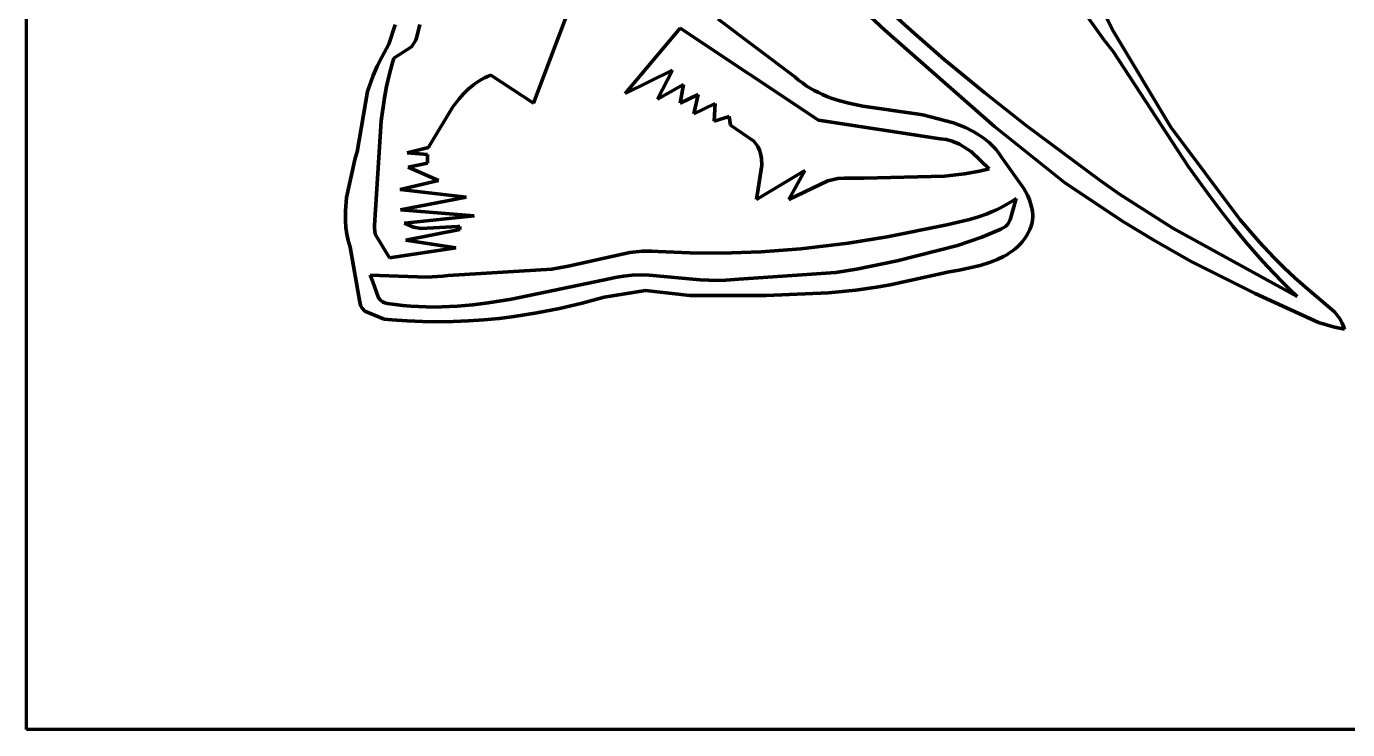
# Model space of a CAD drawing. Header units: millimetres. Extents: x 0 to 8.3, y 0 to 11.7.
# Drawn here: x 0 to 2.874, y 0 to 1.53 of the extents above; entities that cross this region are included whole.
import ezdxf

# ---------------------------------------------------------------- set-up
doc = ezdxf.new("R2010")
doc.units = ezdxf.units.MM
doc.layers.add('color#000000ff', color=7, linetype='CONTINUOUS', lineweight=100)
doc.layers.add('color#ffffffff', color=7, linetype='CONTINUOUS', lineweight=100)

msp = doc.modelspace()

# ---------------------------------------------------------------- linework, layer by layer
at = {"layer": 'color#000000ff'}
for p, q in [((2.2674, 1.7142), (2.3648, 1.5191)), ((1.8676, 1.5218), (1.7251, 1.6554)), ((1.8683, 1.572), (1.932, 1.5145)), ((0.7886, 1.4919), (0.8022, 1.5336)), ((0.8557, 1.5343), (0.8499, 1.5106)), ((1.1029, 1.3634), (1.1728, 1.5473)), ((1.4222, 1.5268), (1.3027, 1.3843)), ((1.7235, 1.3262), (1.4222, 1.5268)), ((1.5047, 1.5461), (1.672, 1.4205)), ((2.3266, 1.5254), (2.3087, 1.551)), ((2.3451, 1.5001), (2.3266, 1.5254)), ((0.8469, 1.5004), (0.8376, 1.4855)), ((0.8499, 1.5106), (0.8469, 1.5004)), ((2.1061, 1.3126), (1.8676, 1.5218)), ((1.932, 1.5145), (1.997, 1.4583)), ((2.3644, 1.4753), (2.3451, 1.5001)), ((2.3648, 1.5191), (2.4899, 1.3107)), ((0.7736, 1.4634), (0.7886, 1.4919)), ((0.8376, 1.4855), (0.7993, 1.461)), ((2.5286, 1.2247), (2.3644, 1.4753)), ((0.7541, 1.4234), (0.763, 1.4437)), ((0.763, 1.4437), (0.7736, 1.4634)), ((0.7957, 1.4489), (0.7891, 1.4244)), ((0.7993, 1.461), (0.7957, 1.4489)), ((1.997, 1.4583), (2.0854, 1.3855)), ((0.7422, 1.3885), (0.7541, 1.4234)), ((0.7891, 1.4244), (0.7836, 1.3998)), ((0.9782, 1.4072), (0.9842, 1.4111)), ((0.9842, 1.4111), (0.9904, 1.4148)), ((0.9904, 1.4148), (0.9968, 1.4182)), ((0.9968, 1.4182), (1.0034, 1.4213)), ((1.0034, 1.4213), (1.0102, 1.424)), ((1.0102, 1.424), (1.1029, 1.3634)), ((1.3027, 1.3843), (1.4059, 1.4347)), ((1.4059, 1.4347), (1.3729, 1.3719)), ((1.672, 1.4205), (1.68, 1.4136)), ((1.68, 1.4136), (1.6882, 1.4072)), ((0.7194, 1.2572), (0.7422, 1.3885)), ((0.7836, 1.3998), (0.7789, 1.3749)), ((0.9413, 1.3729), (0.951, 1.3837)), ((0.951, 1.3837), (0.9614, 1.3938)), ((0.9614, 1.3938), (0.9724, 1.403)), ((0.9724, 1.403), (0.9782, 1.4072)), ((1.3729, 1.3719), (1.4295, 1.4037)), ((1.4295, 1.4037), (1.4224, 1.3632)), ((1.4224, 1.3632), (1.4613, 1.382)), ((1.4613, 1.382), (1.4523, 1.3399)), ((1.6882, 1.4072), (1.6967, 1.4013)), ((1.6967, 1.4013), (1.7053, 1.3958)), ((1.7053, 1.3958), (1.7141, 1.3908)), ((1.7141, 1.3908), (1.7231, 1.3861)), ((1.7231, 1.3861), (1.7322, 1.3819)), ((1.7322, 1.3819), (1.7414, 1.378)), ((2.0854, 1.3855), (2.1754, 1.3147)), ((0.7789, 1.3749), (0.7719, 1.3249)), ((0.8782, 1.2732), (0.9278, 1.3554)), ((0.9278, 1.3554), (0.9413, 1.3729)), ((1.4523, 1.3399), (1.4987, 1.3622)), ((1.4987, 1.3622), (1.4961, 1.3244)), ((1.7414, 1.378), (1.7508, 1.3744)), ((1.7508, 1.3744), (1.77, 1.3682)), ((1.77, 1.3682), (1.7895, 1.3631)), ((1.7895, 1.3631), (1.8194, 1.3569)), ((1.8194, 1.3569), (1.9408, 1.3395)), ((0.7719, 1.3249), (0.7576, 1.0972)), ((1.4961, 1.3244), (1.5293, 1.3341)), ((1.5293, 1.3341), (1.5317, 1.3154)), ((1.9881, 1.2856), (1.7235, 1.3262)), ((1.9408, 1.3395), (1.9506, 1.3378)), ((1.9506, 1.3378), (2.0171, 1.3202)), ((1.5317, 1.3154), (1.5827, 1.2808)), ((2.0171, 1.3202), (2.0428, 1.3101)), ((2.0428, 1.3101), (2.0612, 1.3009)), ((2.0612, 1.3009), (2.0729, 1.2939)), ((2.0729, 1.2939), (2.084, 1.2861)), ((2.2584, 1.1903), (2.1061, 1.3126)), ((2.1754, 1.3147), (2.3361, 1.195)), ((2.4899, 1.3107), (2.641, 1.1092)), ((0.8282, 1.2552), (0.8747, 1.267)), ((0.8747, 1.267), (0.8782, 1.2732)), ((1.5827, 1.2808), (1.5912, 1.2692)), ((1.5912, 1.2692), (1.5948, 1.2609)), ((2.0015, 1.2839), (1.9881, 1.2856)), ((2.0142, 1.2805), (2.0015, 1.2839)), ((2.0304, 1.2737), (2.0142, 1.2805)), ((2.0564, 1.2571), (2.0304, 1.2737)), ((2.084, 1.2861), (2.0945, 1.2775)), ((2.0945, 1.2775), (2.1043, 1.268)), ((2.1043, 1.268), (2.1089, 1.2629)), ((0.6964, 1.1579), (0.7154, 1.2434)), ((0.7154, 1.2434), (0.7194, 1.2572)), ((0.8723, 1.2514), (0.8282, 1.2552)), ((0.8724, 1.2325), (0.8723, 1.2514)), ((1.5948, 1.2609), (1.5972, 1.2537)), ((1.5972, 1.2537), (1.5994, 1.2428)), ((1.5994, 1.2428), (1.5998, 1.2281)), ((2.0948, 1.2204), (2.0564, 1.2571)), ((2.1089, 1.2629), (2.1132, 1.2575)), ((2.1132, 1.2575), (2.1174, 1.2519)), ((2.1174, 1.2519), (2.1213, 1.246)), ((2.1213, 1.246), (2.1697, 1.1772)), ((0.8307, 1.2238), (0.8724, 1.2325)), ((0.8967, 1.1946), (0.8307, 1.2238)), ((1.5998, 1.2281), (1.5883, 1.1539)), ((1.592, 1.1559), (1.6939, 1.2167)), ((1.6939, 1.2167), (1.6585, 1.1534)), ((1.9977, 1.204), (2.0411, 1.2093)), ((2.0411, 1.2093), (2.0734, 1.2153)), ((2.0734, 1.2153), (2.0948, 1.2204)), ((2.5688, 1.1685), (2.5286, 1.2247)), ((0.8129, 1.1754), (0.8967, 1.1946)), ((1.6585, 1.1534), (1.7433, 1.1945)), ((1.7433, 1.1945), (1.7652, 1.199)), ((1.7652, 1.199), (1.7788, 1.1998)), ((1.7788, 1.1998), (1.8226, 1.1999)), ((1.8226, 1.1999), (1.9977, 1.204)), ((2.3834, 1.107), (2.2584, 1.1903)), ((2.3361, 1.195), (2.3784, 1.1655)), ((0.6939, 1.1289), (0.6964, 1.1579)), ((0.9568, 1.1585), (0.8129, 1.1754)), ((0.8136, 1.1314), (0.9568, 1.1585)), ((1.5883, 1.1539), (1.592, 1.1559)), ((2.1447, 1.1502), (2.136, 1.1448)), ((2.1406, 1.109), (2.1532, 1.1561)), ((2.1532, 1.1561), (2.1447, 1.1502)), ((2.1697, 1.1772), (2.1777, 1.1627)), ((2.1777, 1.1627), (2.1821, 1.1526)), ((2.1821, 1.1526), (2.1856, 1.1424)), ((2.3784, 1.1655), (2.4939, 1.0913)), ((2.5964, 1.1316), (2.5688, 1.1685)), ((0.6939, 1.1072), (0.6939, 1.1289)), ((0.9744, 1.1179), (0.8136, 1.1314)), ((2.0904, 1.1226), (2.0715, 1.1157)), ((2.0998, 1.1264), (2.0904, 1.1226)), ((2.109, 1.1305), (2.0998, 1.1264)), ((2.1181, 1.1349), (2.109, 1.1305)), ((2.1271, 1.1396), (2.1181, 1.1349)), ((2.136, 1.1448), (2.1271, 1.1396)), ((2.1856, 1.1424), (2.1881, 1.1318)), ((2.1881, 1.1318), (2.1888, 1.1264)), ((2.1888, 1.1264), (2.1893, 1.1209)), ((2.6247, 1.0954), (2.5964, 1.1316)), ((0.6949, 1.0927), (0.6939, 1.1072)), ((0.6969, 1.0784), (0.6949, 1.0927)), ((0.7576, 1.0972), (0.7572, 1.0915)), ((0.8229, 1.1022), (0.9744, 1.1179)), ((0.8305, 1.0982), (0.8229, 1.1022)), ((0.8422, 1.0937), (0.8305, 1.0982)), ((0.8585, 1.0904), (0.8422, 1.0937)), ((0.9386, 1.0947), (0.8585, 1.0904)), ((0.9427, 1.095), (0.9386, 1.0947)), ((0.9426, 1.0883), (0.9427, 1.095)), ((2.0026, 1.0982), (1.8727, 1.0724)), ((2.0521, 1.1098), (2.0026, 1.0982)), ((2.0715, 1.1157), (2.0521, 1.1098)), ((2.1254, 1.0916), (2.1299, 1.0946)), ((2.1299, 1.0946), (2.1354, 1.1001)), ((2.1354, 1.1001), (2.1406, 1.109)), ((2.186, 1.0959), (2.183, 1.0884)), ((2.1885, 1.1038), (2.186, 1.0959)), ((2.1891, 1.1096), (2.1885, 1.1038)), ((2.1894, 1.1153), (2.1891, 1.1096)), ((2.1893, 1.1209), (2.1894, 1.1153)), ((2.453, 1.0653), (2.3834, 1.107)), ((2.654, 1.0599), (2.6247, 1.0954)), ((2.641, 1.1092), (2.682, 1.0615)), ((0.6999, 1.0641), (0.6969, 1.0784)), ((0.704, 1.05), (0.6999, 1.0641)), ((0.7572, 1.0915), (0.7591, 1.0782)), ((0.7591, 1.0782), (0.7896, 1.0266)), ((0.8253, 1.0649), (0.9426, 1.0883)), ((0.9343, 1.0483), (0.8253, 1.0649)), ((1.8727, 1.0724), (1.7875, 1.0586)), ((2.0255, 1.0533), (2.0786, 1.0718)), ((2.0786, 1.0718), (2.1201, 1.0893)), ((2.1201, 1.0893), (2.1254, 1.0916)), ((2.1715, 1.0682), (2.167, 1.0622)), ((2.1758, 1.0745), (2.1715, 1.0682)), ((2.1796, 1.0812), (2.1758, 1.0745)), ((2.183, 1.0884), (2.1796, 1.0812)), ((2.5338, 1.0187), (2.453, 1.0653)), ((2.4939, 1.0913), (2.7648, 0.9427)), ((0.7256, 0.9305), (0.704, 1.05)), ((0.7896, 1.0266), (0.9343, 1.0483)), ((1.3128, 1.0382), (1.1788, 1.0083)), ((1.34, 1.0409), (1.3128, 1.0382)), ((1.3606, 1.0412), (1.34, 1.0409)), ((1.3744, 1.0403), (1.3606, 1.0412)), ((1.4434, 1.0372), (1.3744, 1.0403)), ((1.5124, 1.0367), (1.4434, 1.0372)), ((1.5986, 1.0396), (1.5124, 1.0367)), ((1.6847, 1.0462), (1.5986, 1.0396)), ((1.7875, 1.0586), (1.6847, 1.0462)), ((1.8944, 1.0198), (2.0255, 1.0533)), ((2.1391, 1.0375), (2.1327, 1.0334)), ((2.1453, 1.0418), (2.1391, 1.0375)), ((2.1511, 1.0464), (2.1453, 1.0418)), ((2.1567, 1.0514), (2.1511, 1.0464)), ((2.162, 1.0566), (2.1567, 1.0514)), ((2.167, 1.0622), (2.162, 1.0566)), ((2.669, 1.0425), (2.654, 1.0599)), ((2.6843, 1.0253), (2.669, 1.0425)), ((2.682, 1.0615), (2.7142, 1.0271)), ((1.1788, 1.0083), (1.1432, 1.0021)), ((1.806, 1.0022), (1.8944, 1.0198)), ((2.0753, 1.0099), (2.0295, 0.9998)), ((2.0978, 1.0171), (2.0753, 1.0099)), ((2.1123, 1.0229), (2.0978, 1.0171)), ((2.1261, 1.0297), (2.1123, 1.0229)), ((2.1327, 1.0334), (2.1261, 1.0297)), ((2.673, 0.949), (2.5338, 1.0187)), ((2.6998, 1.0082), (2.6843, 1.0253)), ((2.7156, 0.9915), (2.6998, 1.0082)), ((2.7142, 1.0271), (2.7365, 1.0049)), ((0.8709, 0.9847), (0.7481, 0.9889)), ((0.7481, 0.9889), (0.7534, 0.9747)), ((0.9059, 0.9866), (0.8709, 0.9847)), ((0.9176, 0.9884), (0.9059, 0.9866)), ((1.1432, 1.0021), (0.9176, 0.9884)), ((1.0552, 0.9365), (1.2713, 0.9817)), ((1.2713, 0.9817), (1.2806, 0.9839)), ((1.2806, 0.9839), (1.2898, 0.9856)), ((1.2898, 0.9856), (1.2991, 0.9869)), ((1.2991, 0.9869), (1.3176, 0.9887)), ((1.3176, 0.9887), (1.3362, 0.9893)), ((1.3362, 0.9893), (1.3547, 0.989)), ((1.3547, 0.989), (1.4661, 0.979)), ((1.4661, 0.979), (1.5034, 0.9774)), ((1.5034, 0.9774), (1.522, 0.9778)), ((1.522, 0.9778), (1.5406, 0.9794)), ((1.5406, 0.9794), (1.5497, 0.9804)), ((1.5497, 0.9804), (1.7607, 0.9945)), ((1.7607, 0.9945), (1.806, 1.0022)), ((2.0073, 0.9961), (1.8789, 0.968)), ((2.0295, 0.9998), (2.0073, 0.9961)), ((2.7317, 0.9749), (2.7156, 0.9915)), ((2.7365, 1.0049), (2.7594, 0.9833)), ((2.7594, 0.9833), (2.7832, 0.9625)), ((0.7534, 0.9747), (0.7661, 0.9397)), ((1.3469, 0.9552), (1.2571, 0.9413)), ((1.4437, 0.9444), (1.3469, 0.9552)), ((1.7447, 0.9503), (1.6093, 0.9447)), ((1.8045, 0.9563), (1.7447, 0.9503)), ((1.8492, 0.9627), (1.8045, 0.9563)), ((1.8789, 0.968), (1.8492, 0.9627)), ((2.8112, 0.8856), (2.673, 0.949)), ((2.7481, 0.9587), (2.7317, 0.9749)), ((2.7648, 0.9427), (2.7481, 0.9587)), ((2.7832, 0.9625), (2.8463, 0.9093)), ((0.7259, 0.9279), (0.7256, 0.9305)), ((0.7271, 0.9232), (0.7259, 0.9279)), ((0.7302, 0.917), (0.7271, 0.9232)), ((0.7661, 0.9397), (0.771, 0.9341)), ((0.771, 0.9341), (0.775, 0.9312)), ((0.775, 0.9312), (0.7797, 0.929)), ((0.7797, 0.929), (0.7852, 0.9276)), ((0.7852, 0.9276), (0.8022, 0.925)), ((0.8022, 0.925), (0.8192, 0.923)), ((0.8192, 0.923), (0.8361, 0.9215)), ((0.8361, 0.9215), (0.8531, 0.9204)), ((0.8531, 0.9204), (0.87, 0.9198)), ((0.8869, 0.9196), (0.9038, 0.9199)), ((0.9038, 0.9199), (0.9207, 0.9205)), ((0.9207, 0.9205), (0.9376, 0.9215)), ((0.9376, 0.9215), (0.9544, 0.9228)), ((0.9544, 0.9228), (0.9712, 0.9244)), ((0.9712, 0.9244), (1.0049, 0.9285)), ((1.0049, 0.9285), (1.0552, 0.9365)), ((1.2088, 0.9279), (1.16, 0.9163)), ((1.2571, 0.9413), (1.2088, 0.9279)), ((1.6093, 0.9447), (1.4437, 0.9444)), ((0.7363, 0.9104), (0.7302, 0.917)), ((0.7783, 0.8931), (0.7363, 0.9104)), ((0.7949, 0.8916), (0.7783, 0.8931)), ((0.8283, 0.8893), (0.7949, 0.8916)), ((0.87, 0.9198), (0.8869, 0.9196)), ((0.995, 0.8917), (0.9617, 0.8894)), ((1.0282, 0.8948), (0.995, 0.8917)), ((1.0614, 0.8989), (1.0282, 0.8948)), ((1.1108, 0.9067), (1.0614, 0.8989)), ((1.16, 0.9163), (1.1108, 0.9067)), ((2.8463, 0.9093), (2.8565, 0.8956)), ((2.8565, 0.8956), (2.8627, 0.8841)), ((0.8616, 0.8879), (0.8283, 0.8893)), ((0.895, 0.8875), (0.8616, 0.8879)), ((0.9284, 0.888), (0.895, 0.8875)), ((0.9617, 0.8894), (0.9284, 0.888)), ((2.846, 0.8756), (2.8112, 0.8856)), ((2.8674, 0.8716), (2.846, 0.8756)), ((2.8627, 0.8841), (2.866, 0.8759)), ((2.866, 0.8759), (2.8674, 0.8716))]:
    msp.add_line(p, q, dxfattribs=at)
at = {"layer": 'color#ffffffff'}
for p, q in [((0, 0), (0, 11.6806)), ((2.3648, 1.5191), (2.2674, 1.7142)), ((1.7251, 1.6554), (1.8676, 1.5218)), ((1.932, 1.5145), (1.8683, 1.572)), ((0.8022, 1.5336), (0.7886, 1.4919)), ((0.8499, 1.5106), (0.8557, 1.5343)), ((1.1728, 1.5473), (1.1029, 1.3634)), ((1.3027, 1.3843), (1.4222, 1.5268)), ((1.4222, 1.5268), (1.7235, 1.3262)), ((1.672, 1.4205), (1.5047, 1.5461)), ((2.3087, 1.551), (2.3266, 1.5254)), ((2.3266, 1.5254), (2.3451, 1.5001)), ((0.8376, 1.4855), (0.8469, 1.5004)), ((0.8469, 1.5004), (0.8499, 1.5106)), ((1.8676, 1.5218), (2.1061, 1.3126)), ((1.997, 1.4583), (1.932, 1.5145)), ((2.3451, 1.5001), (2.3644, 1.4753)), ((2.4899, 1.3107), (2.3648, 1.5191)), ((0.7886, 1.4919), (0.7736, 1.4634)), ((0.7993, 1.461), (0.8376, 1.4855)), ((2.3644, 1.4753), (2.5286, 1.2247)), ((0.763, 1.4437), (0.7541, 1.4234)), ((0.7736, 1.4634), (0.763, 1.4437)), ((0.7891, 1.4244), (0.7957, 1.4489)), ((0.7957, 1.4489), (0.7993, 1.461)), ((2.0854, 1.3855), (1.997, 1.4583)), ((0.7541, 1.4234), (0.7422, 1.3885)), ((0.7836, 1.3998), (0.7891, 1.4244)), ((0.9842, 1.4111), (0.9782, 1.4072)), ((0.9904, 1.4148), (0.9842, 1.4111)), ((0.9968, 1.4182), (0.9904, 1.4148)), ((1.0034, 1.4213), (0.9968, 1.4182)), ((1.0102, 1.424), (1.0034, 1.4213)), ((1.1029, 1.3634), (1.0102, 1.424)), ((1.4059, 1.4347), (1.3027, 1.3843)), ((1.3729, 1.3719), (1.4059, 1.4347)), ((1.68, 1.4136), (1.672, 1.4205)), ((1.6882, 1.4072), (1.68, 1.4136)), ((0.7422, 1.3885), (0.7194, 1.2572)), ((0.7789, 1.3749), (0.7836, 1.3998)), ((0.951, 1.3837), (0.9413, 1.3729)), ((0.9614, 1.3938), (0.951, 1.3837)), ((0.9724, 1.403), (0.9614, 1.3938)), ((0.9782, 1.4072), (0.9724, 1.403)), ((1.4295, 1.4037), (1.3729, 1.3719)), ((1.4224, 1.3632), (1.4295, 1.4037)), ((1.4613, 1.382), (1.4224, 1.3632)), ((1.4523, 1.3399), (1.4613, 1.382)), ((1.6967, 1.4013), (1.6882, 1.4072)), ((1.7053, 1.3958), (1.6967, 1.4013)), ((1.7141, 1.3908), (1.7053, 1.3958)), ((1.7231, 1.3861), (1.7141, 1.3908)), ((1.7322, 1.3819), (1.7231, 1.3861)), ((1.7414, 1.378), (1.7322, 1.3819)), ((2.1754, 1.3147), (2.0854, 1.3855)), ((0.7719, 1.3249), (0.7789, 1.3749)), ((0.9278, 1.3554), (0.8782, 1.2732)), ((0.9413, 1.3729), (0.9278, 1.3554)), ((1.4987, 1.3622), (1.4523, 1.3399)), ((1.4961, 1.3244), (1.4987, 1.3622)), ((1.7508, 1.3744), (1.7414, 1.378)), ((1.77, 1.3682), (1.7508, 1.3744)), ((1.7895, 1.3631), (1.77, 1.3682)), ((1.8194, 1.3569), (1.7895, 1.3631)), ((1.9408, 1.3395), (1.8194, 1.3569)), ((0.7576, 1.0972), (0.7719, 1.3249)), ((1.5293, 1.3341), (1.4961, 1.3244)), ((1.5317, 1.3154), (1.5293, 1.3341)), ((1.7235, 1.3262), (1.9881, 1.2856)), ((1.9506, 1.3378), (1.9408, 1.3395)), ((2.0171, 1.3202), (1.9506, 1.3378)), ((1.5827, 1.2808), (1.5317, 1.3154)), ((2.0428, 1.3101), (2.0171, 1.3202)), ((2.0612, 1.3009), (2.0428, 1.3101)), ((2.0729, 1.2939), (2.0612, 1.3009)), ((2.084, 1.2861), (2.0729, 1.2939)), ((2.1061, 1.3126), (2.2584, 1.1903)), ((2.3361, 1.195), (2.1754, 1.3147)), ((2.641, 1.1092), (2.4899, 1.3107)), ((0.8747, 1.267), (0.8282, 1.2552)), ((0.8782, 1.2732), (0.8747, 1.267)), ((1.5912, 1.2692), (1.5827, 1.2808)), ((1.5948, 1.2609), (1.5912, 1.2692)), ((1.9881, 1.2856), (2.0015, 1.2839)), ((2.0015, 1.2839), (2.0142, 1.2805)), ((2.0142, 1.2805), (2.0304, 1.2737)), ((2.0304, 1.2737), (2.0564, 1.2571)), ((2.0945, 1.2775), (2.084, 1.2861)), ((2.1043, 1.268), (2.0945, 1.2775)), ((2.1089, 1.2629), (2.1043, 1.268)), ((0.7154, 1.2434), (0.6964, 1.1579)), ((0.7194, 1.2572), (0.7154, 1.2434)), ((0.8282, 1.2552), (0.8723, 1.2514)), ((0.8723, 1.2514), (0.8724, 1.2325)), ((1.5972, 1.2537), (1.5948, 1.2609)), ((1.5994, 1.2428), (1.5972, 1.2537)), ((1.5998, 1.2281), (1.5994, 1.2428)), ((2.0564, 1.2571), (2.0948, 1.2204)), ((2.1132, 1.2575), (2.1089, 1.2629)), ((2.1174, 1.2519), (2.1132, 1.2575)), ((2.1213, 1.246), (2.1174, 1.2519)), ((2.1697, 1.1772), (2.1213, 1.246)), ((0.8724, 1.2325), (0.8307, 1.2238)), ((0.8307, 1.2238), (0.8967, 1.1946)), ((1.5883, 1.1539), (1.5998, 1.2281)), ((1.6939, 1.2167), (1.592, 1.1559)), ((1.6585, 1.1534), (1.6939, 1.2167)), ((2.0411, 1.2093), (1.9977, 1.204)), ((2.0734, 1.2153), (2.0411, 1.2093)), ((2.0948, 1.2204), (2.0734, 1.2153)), ((2.5286, 1.2247), (2.5688, 1.1685)), ((0.8967, 1.1946), (0.8129, 1.1754)), ((1.7433, 1.1945), (1.6585, 1.1534)), ((1.7652, 1.199), (1.7433, 1.1945)), ((1.7788, 1.1998), (1.7652, 1.199)), ((1.8226, 1.1999), (1.7788, 1.1998)), ((1.9977, 1.204), (1.8226, 1.1999)), ((2.2584, 1.1903), (2.3834, 1.107)), ((2.3784, 1.1655), (2.3361, 1.195)), ((0.6964, 1.1579), (0.6939, 1.1289)), ((0.8129, 1.1754), (0.9568, 1.1585)), ((0.9568, 1.1585), (0.8136, 1.1314)), ((1.592, 1.1559), (1.5883, 1.1539)), ((2.136, 1.1448), (2.1447, 1.1502)), ((2.1532, 1.1561), (2.1406, 1.109)), ((2.1447, 1.1502), (2.1532, 1.1561)), ((2.1777, 1.1627), (2.1697, 1.1772)), ((2.1821, 1.1526), (2.1777, 1.1627)), ((2.1856, 1.1424), (2.1821, 1.1526)), ((2.4939, 1.0913), (2.3784, 1.1655)), ((2.5688, 1.1685), (2.5964, 1.1316)), ((0.6939, 1.1289), (0.6939, 1.1072)), ((0.8136, 1.1314), (0.9744, 1.1179)), ((2.0715, 1.1157), (2.0904, 1.1226)), ((2.0904, 1.1226), (2.0998, 1.1264)), ((2.0998, 1.1264), (2.109, 1.1305)), ((2.109, 1.1305), (2.1181, 1.1349)), ((2.1181, 1.1349), (2.1271, 1.1396)), ((2.1271, 1.1396), (2.136, 1.1448)), ((2.1881, 1.1318), (2.1856, 1.1424)), ((2.1888, 1.1264), (2.1881, 1.1318)), ((2.1893, 1.1209), (2.1888, 1.1264)), ((2.5964, 1.1316), (2.6247, 1.0954)), ((0.6939, 1.1072), (0.6949, 1.0927)), ((0.6949, 1.0927), (0.6969, 1.0784)), ((0.7572, 1.0915), (0.7576, 1.0972)), ((0.9744, 1.1179), (0.8229, 1.1022)), ((0.8229, 1.1022), (0.8305, 1.0982)), ((0.8305, 1.0982), (0.8422, 1.0937)), ((0.8422, 1.0937), (0.8585, 1.0904)), ((0.8585, 1.0904), (0.9386, 1.0947)), ((0.9386, 1.0947), (0.9427, 1.095)), ((0.9427, 1.095), (0.9426, 1.0883)), ((1.8727, 1.0724), (2.0026, 1.0982)), ((2.0026, 1.0982), (2.0521, 1.1098)), ((2.0521, 1.1098), (2.0715, 1.1157)), ((2.1299, 1.0946), (2.1254, 1.0916)), ((2.1354, 1.1001), (2.1299, 1.0946)), ((2.1406, 1.109), (2.1354, 1.1001)), ((2.183, 1.0884), (2.186, 1.0959)), ((2.186, 1.0959), (2.1885, 1.1038)), ((2.1885, 1.1038), (2.1891, 1.1096)), ((2.1891, 1.1096), (2.1894, 1.1153)), ((2.1894, 1.1153), (2.1893, 1.1209)), ((2.3834, 1.107), (2.453, 1.0653)), ((2.6247, 1.0954), (2.654, 1.0599)), ((2.682, 1.0615), (2.641, 1.1092)), ((0.6969, 1.0784), (0.6999, 1.0641)), ((0.6999, 1.0641), (0.704, 1.05)), ((0.7591, 1.0782), (0.7572, 1.0915)), ((0.7896, 1.0266), (0.7591, 1.0782)), ((0.9426, 1.0883), (0.8253, 1.0649)), ((0.8253, 1.0649), (0.9343, 1.0483)), ((1.7875, 1.0586), (1.8727, 1.0724)), ((2.0786, 1.0718), (2.0255, 1.0533)), ((2.1201, 1.0893), (2.0786, 1.0718)), ((2.1254, 1.0916), (2.1201, 1.0893)), ((2.167, 1.0622), (2.1715, 1.0682)), ((2.1715, 1.0682), (2.1758, 1.0745)), ((2.1758, 1.0745), (2.1796, 1.0812)), ((2.1796, 1.0812), (2.183, 1.0884)), ((2.453, 1.0653), (2.5338, 1.0187)), ((2.7648, 0.9427), (2.4939, 1.0913)), ((0.704, 1.05), (0.7256, 0.9305)), ((0.9343, 1.0483), (0.7896, 1.0266)), ((1.1788, 1.0083), (1.3128, 1.0382)), ((1.3128, 1.0382), (1.34, 1.0409)), ((1.34, 1.0409), (1.3606, 1.0412)), ((1.3606, 1.0412), (1.3744, 1.0403)), ((1.3744, 1.0403), (1.4434, 1.0372)), ((1.4434, 1.0372), (1.5124, 1.0367)), ((1.5124, 1.0367), (1.5986, 1.0396)), ((1.5986, 1.0396), (1.6847, 1.0462)), ((1.6847, 1.0462), (1.7875, 1.0586)), ((2.0255, 1.0533), (1.8944, 1.0198)), ((2.1327, 1.0334), (2.1391, 1.0375)), ((2.1391, 1.0375), (2.1453, 1.0418)), ((2.1453, 1.0418), (2.1511, 1.0464)), ((2.1511, 1.0464), (2.1567, 1.0514)), ((2.1567, 1.0514), (2.162, 1.0566)), ((2.162, 1.0566), (2.167, 1.0622)), ((2.654, 1.0599), (2.669, 1.0425)), ((2.669, 1.0425), (2.6843, 1.0253)), ((2.7142, 1.0271), (2.682, 1.0615)), ((1.1432, 1.0021), (1.1788, 1.0083)), ((1.8944, 1.0198), (1.806, 1.0022)), ((2.0295, 0.9998), (2.0753, 1.0099)), ((2.0753, 1.0099), (2.0978, 1.0171)), ((2.0978, 1.0171), (2.1123, 1.0229)), ((2.1123, 1.0229), (2.1261, 1.0297)), ((2.1261, 1.0297), (2.1327, 1.0334)), ((2.5338, 1.0187), (2.673, 0.949)), ((2.6843, 1.0253), (2.6998, 1.0082)), ((2.6998, 1.0082), (2.7156, 0.9915)), ((2.7365, 1.0049), (2.7142, 1.0271)), ((0.7534, 0.9747), (0.7481, 0.9889)), ((0.7481, 0.9889), (0.8709, 0.9847)), ((0.8709, 0.9847), (0.9059, 0.9866)), ((0.9059, 0.9866), (0.9176, 0.9884)), ((0.9176, 0.9884), (1.1432, 1.0021)), ((1.2713, 0.9817), (1.0552, 0.9365)), ((1.2806, 0.9839), (1.2713, 0.9817)), ((1.2898, 0.9856), (1.2806, 0.9839)), ((1.2991, 0.9869), (1.2898, 0.9856)), ((1.3176, 0.9887), (1.2991, 0.9869)), ((1.3362, 0.9893), (1.3176, 0.9887)), ((1.3547, 0.989), (1.3362, 0.9893)), ((1.4661, 0.979), (1.3547, 0.989)), ((1.5034, 0.9774), (1.4661, 0.979)), ((1.522, 0.9778), (1.5034, 0.9774)), ((1.5406, 0.9794), (1.522, 0.9778)), ((1.5497, 0.9804), (1.5406, 0.9794)), ((1.7607, 0.9945), (1.5497, 0.9804)), ((1.806, 1.0022), (1.7607, 0.9945)), ((1.8789, 0.968), (2.0073, 0.9961)), ((2.0073, 0.9961), (2.0295, 0.9998)), ((2.7156, 0.9915), (2.7317, 0.9749)), ((2.7594, 0.9833), (2.7365, 1.0049)), ((2.7832, 0.9625), (2.7594, 0.9833)), ((0.7661, 0.9397), (0.7534, 0.9747)), ((1.2571, 0.9413), (1.3469, 0.9552)), ((1.3469, 0.9552), (1.4437, 0.9444)), ((1.6093, 0.9447), (1.7447, 0.9503)), ((1.7447, 0.9503), (1.8045, 0.9563)), ((1.8045, 0.9563), (1.8492, 0.9627)), ((1.8492, 0.9627), (1.8789, 0.968)), ((2.673, 0.949), (2.8112, 0.8856)), ((2.7317, 0.9749), (2.7481, 0.9587)), ((2.7481, 0.9587), (2.7648, 0.9427)), ((2.8463, 0.9093), (2.7832, 0.9625)), ((0.7256, 0.9305), (0.7259, 0.9279)), ((0.7259, 0.9279), (0.7271, 0.9232)), ((0.7271, 0.9232), (0.7302, 0.917)), ((0.771, 0.9341), (0.7661, 0.9397)), ((0.775, 0.9312), (0.771, 0.9341)), ((0.7797, 0.929), (0.775, 0.9312)), ((0.7852, 0.9276), (0.7797, 0.929)), ((0.8022, 0.925), (0.7852, 0.9276)), ((0.8192, 0.923), (0.8022, 0.925)), ((0.8361, 0.9215), (0.8192, 0.923)), ((0.8531, 0.9204), (0.8361, 0.9215)), ((0.87, 0.9198), (0.8531, 0.9204)), ((0.9038, 0.9199), (0.8869, 0.9196)), ((0.9207, 0.9205), (0.9038, 0.9199)), ((0.9376, 0.9215), (0.9207, 0.9205)), ((0.9544, 0.9228), (0.9376, 0.9215)), ((0.9712, 0.9244), (0.9544, 0.9228)), ((1.0049, 0.9285), (0.9712, 0.9244)), ((1.0552, 0.9365), (1.0049, 0.9285)), ((1.16, 0.9163), (1.2088, 0.9279)), ((1.2088, 0.9279), (1.2571, 0.9413)), ((1.4437, 0.9444), (1.6093, 0.9447)), ((0.7302, 0.917), (0.7363, 0.9104)), ((0.7363, 0.9104), (0.7783, 0.8931)), ((0.7783, 0.8931), (0.7949, 0.8916)), ((0.7949, 0.8916), (0.8283, 0.8893)), ((0.8869, 0.9196), (0.87, 0.9198)), ((0.9617, 0.8894), (0.995, 0.8917)), ((0.995, 0.8917), (1.0282, 0.8948)), ((1.0282, 0.8948), (1.0614, 0.8989)), ((1.0614, 0.8989), (1.1108, 0.9067)), ((1.1108, 0.9067), (1.16, 0.9163)), ((2.8565, 0.8956), (2.8463, 0.9093)), ((2.8627, 0.8841), (2.8565, 0.8956)), ((0.8283, 0.8893), (0.8616, 0.8879)), ((0.8616, 0.8879), (0.895, 0.8875)), ((0.895, 0.8875), (0.9284, 0.888)), ((0.9284, 0.888), (0.9617, 0.8894)), ((2.8112, 0.8856), (2.846, 0.8756)), ((2.846, 0.8756), (2.8674, 0.8716)), ((2.866, 0.8759), (2.8627, 0.8841)), ((2.8674, 0.8716), (2.866, 0.8759)), ((8.2639, 0), (0, 0))]:
    msp.add_line(p, q, dxfattribs=at)

doc.saveas('drawing.dxf')
